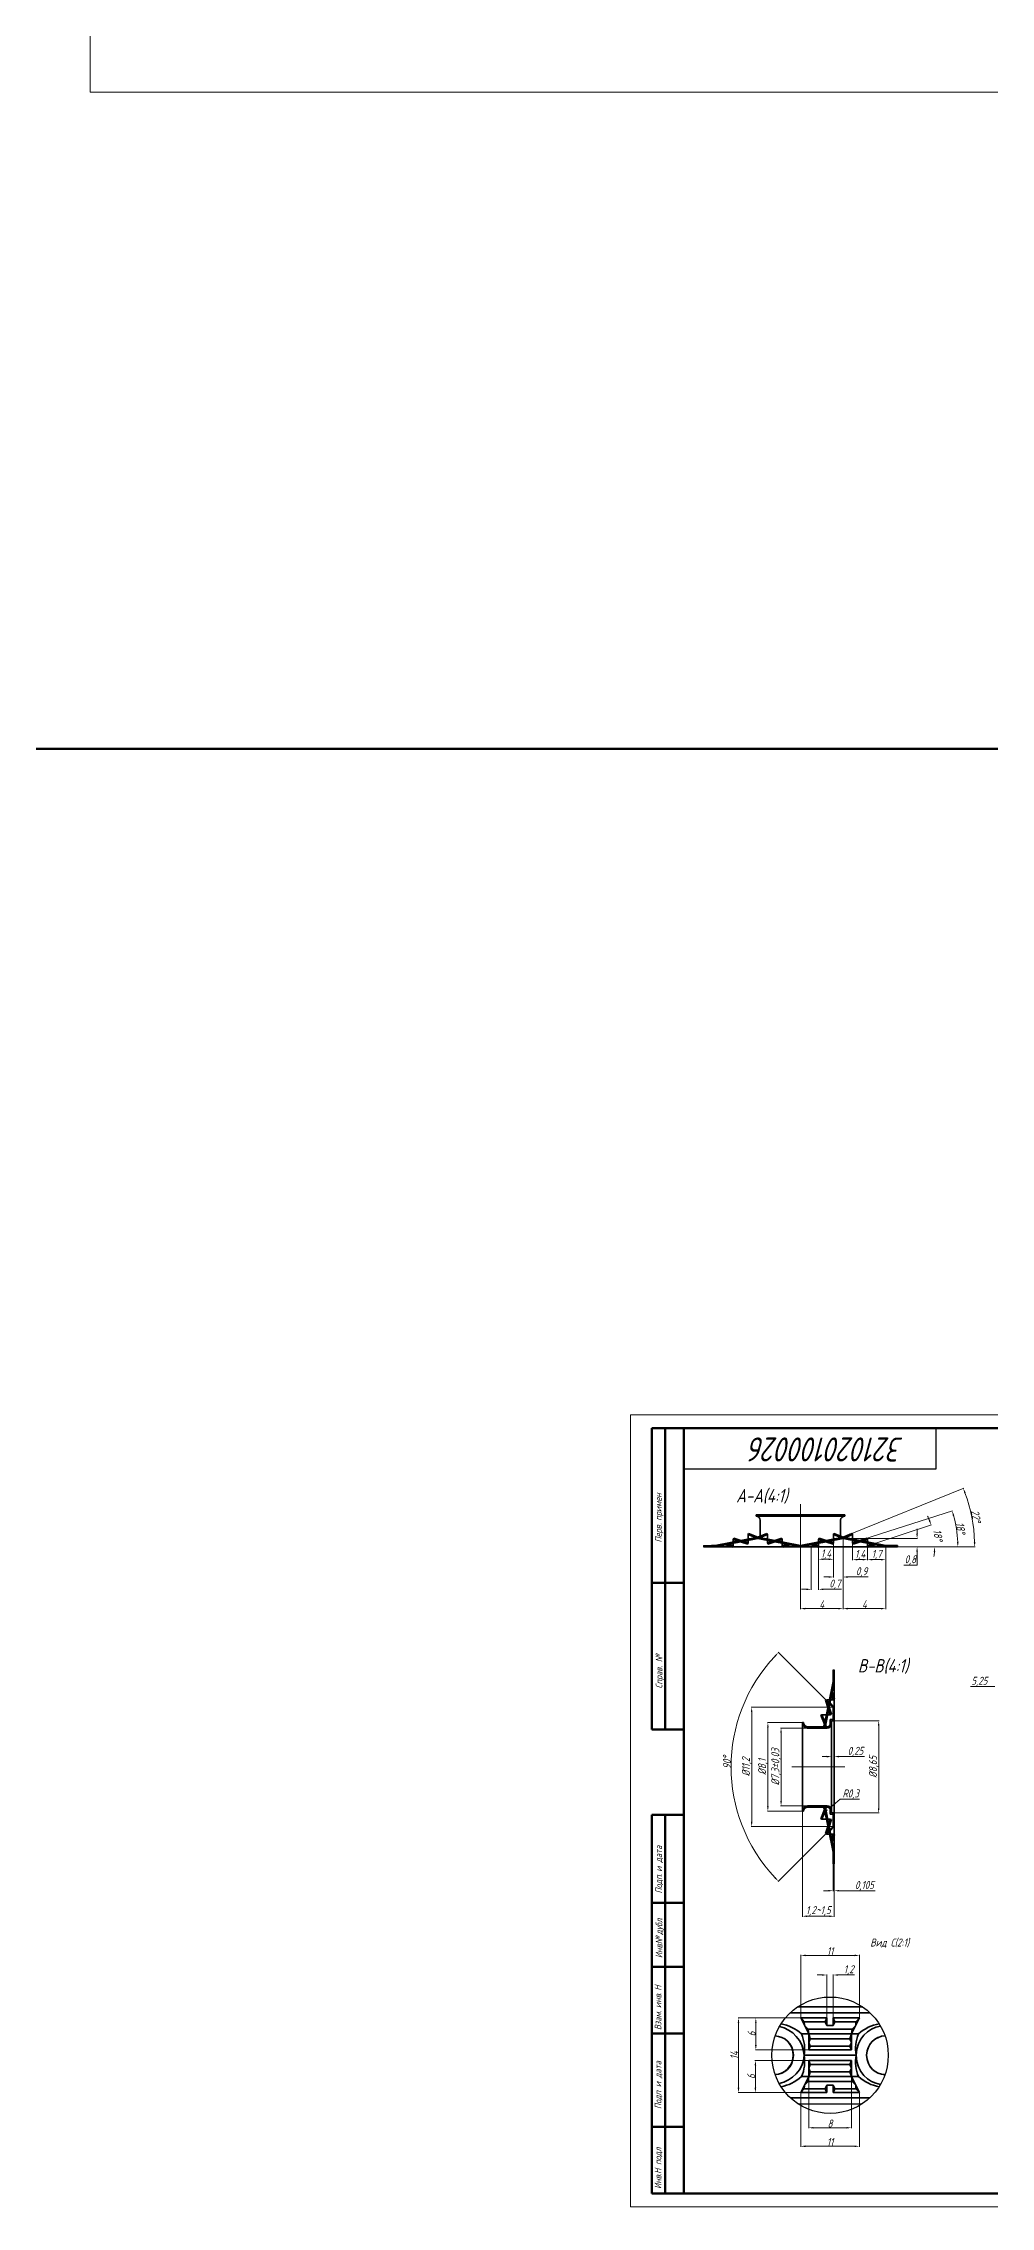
# Model space of a CAD drawing. Header units: millimetres. Extents: x 937859 to 970574, y 987894 to 996517.
# Drawn here: x 961628 to 961983, y 989517 to 990328 of the extents above; entities that cross this region are included whole.
import ezdxf

# ---------------------------------------------------------------- set-up
doc = ezdxf.new("R2010")
doc.units = ezdxf.units.MM
doc.header["$LTSCALE"] = 0.5
doc.linetypes.add('K5LT_THIN', pattern=[0])
doc.layers.add('DIMENSION', color=1, linetype='Continuous')
doc.layers.add('layer 1', color=7, linetype='Continuous')
doc.styles.get("Standard").update_dxf_attribs({"font": 'GOST_A.TTF', "oblique": 15})

msp = doc.modelspace()

# ---------------------------------------------------------------- linework, layer by layer
at = {"color": 0, "linetype": 'K5LT_THIN', "lineweight": 18}
for p, q in [((961645.079, 990309.536), (961645.079, 991497.536)), ((963325.079, 990309.536), (961645.079, 990309.536))]:
    msp.add_line(p, q, dxfattribs=at)
at = {"color": 1, "lineweight": 90}
msp.add_line((961512.5, 990063.234), (962057.871, 990063.234), dxfattribs=at)
at = {"lineweight": 5}
for p, q in [((961847.871, 989813.584), (962267.871, 989813.584)), ((961847.871, 989516.584), (961847.871, 989813.584)), ((961984.508, 989711.651), (961975.422, 989711.651)), ((962267.871, 989516.584), (961847.871, 989516.584))]:
    msp.add_line(p, q, dxfattribs=at)
at = {"lineweight": 50}
for p, q in [((961855.871, 989808.584), (961867.871, 989808.584)), ((961855.871, 989695.584), (961855.871, 989808.584)), ((961860.871, 989808.584), (961867.871, 989808.584)), ((961860.871, 989695.584), (961860.871, 989808.584)), ((961867.871, 989808.584), (962262.871, 989808.584)), ((961867.871, 989521.584), (961867.871, 989808.584)), ((961867.871, 989808.584), (961867.871, 989695.584)), ((961867.871, 989808.584), (961867.871, 989695.584)), ((961867.871, 989750.584), (961855.871, 989750.584)), ((961867.871, 989695.584), (961855.871, 989695.584)), ((961867.871, 989695.584), (961860.871, 989695.584)), ((961855.871, 989663.584), (961867.871, 989663.584)), ((961855.871, 989606.584), (961855.871, 989663.584)), ((961860.871, 989663.584), (961867.871, 989663.584)), ((961860.871, 989606.584), (961860.871, 989663.584)), ((961867.871, 989663.584), (961867.871, 989606.584)), ((961867.871, 989663.584), (961867.871, 989606.584)), ((961855.871, 989630.584), (961867.871, 989630.584)), ((961855.871, 989606.584), (961855.871, 989630.584)), ((961867.871, 989630.584), (961867.871, 989606.584)), ((961855.871, 989606.584), (961867.871, 989606.584)), ((961855.871, 989521.584), (961855.871, 989606.584)), ((961867.871, 989606.584), (961855.871, 989606.584)), ((961867.871, 989606.584), (961855.871, 989606.584)), ((961860.871, 989606.584), (961860.871, 989521.584)), ((961867.871, 989606.584), (961860.871, 989606.584)), ((961867.871, 989606.584), (961867.871, 989521.584)), ((961855.871, 989581.584), (961867.871, 989581.584)), ((961855.871, 989546.584), (961855.871, 989581.584)), ((961867.871, 989581.584), (961867.871, 989546.584)), ((961867.871, 989546.584), (961855.871, 989546.584)), ((961867.871, 989521.584), (961855.871, 989521.584)), ((962262.871, 989521.584), (961867.871, 989521.584))]:
    msp.add_line(p, q, dxfattribs=at)
for p, q in [((961867.871, 989808.584), (961962.369, 989808.584)), ((961867.871, 989793.182), (961867.871, 989808.584)), ((961962.369, 989808.584), (961962.369, 989793.182)), ((961962.369, 989793.182), (961867.871, 989793.182)), ((961910.638, 989555.187), (961934.762, 989555.187))]:
    msp.add_line(p, q)
at = {"lineweight": 5, "ltscale": 2.5}
for p, q in [((961930.204, 989768.758), (961972.825, 989786.036)), ((961935.386, 989766.88), (961968.672, 989777.599)), ((961915.581, 989764.257), (961915.581, 989747.943)), ((961918.38, 989764.326), (961918.38, 989759.215)), ((961918.38, 989764.326), (961918.38, 989747.943)), ((961923.977, 989765.459), (961923.977, 989759.215)), ((961927.585, 989767.148), (961927.585, 989740.696)), ((961927.647, 989767.21), (961955.518, 989767.21)), ((961931.17, 989765.459), (961931.17, 989759.057)), ((961936.767, 989765.54), (961936.767, 989759.057)), ((961938.699, 989765.022), (961960.782, 989772.259)), ((961955.338, 989769.01), (961955.338, 989770.81)), ((961911.58, 989763.956), (961911.58, 989740.696)), ((961920.18, 989759.395), (961922.177, 989759.395)), ((961923.977, 989763.956), (961923.977, 989752.552)), ((961927.585, 989763.956), (961927.585, 989752.552)), ((961927.585, 989763.956), (961927.585, 989740.696)), ((961932.97, 989759.237), (961934.967, 989759.237)), ((961936.767, 989763.956), (961936.767, 989759.057)), ((961938.567, 989759.237), (961941.766, 989759.237)), ((961943.566, 989763.956), (961943.566, 989740.696)), ((961943.566, 989763.956), (961943.566, 989759.057)), ((961943.629, 989764.018), (961955.518, 989764.018)), ((961948.023, 989764.018), (961962.098, 989764.018)), ((961948.023, 989764.018), (961970.805, 989764.018)), ((961948.023, 989764.018), (961977.118, 989764.018)), ((961955.338, 989757.219), (961950.373, 989757.219)), ((961955.338, 989762.218), (961955.338, 989757.219)), ((961913.781, 989748.123), (961911.981, 989748.123)), ((961920.18, 989748.123), (961927.04, 989748.123)), ((961922.177, 989752.732), (961920.377, 989752.732)), ((961929.385, 989752.732), (961937.046, 989752.732)), ((961913.38, 989740.876), (961925.785, 989740.876)), ((961929.385, 989740.876), (961941.766, 989740.876)), ((961922.958, 989704.75), (961903.195, 989724.511)), ((961923.746, 989703.9), (961893.104, 989703.9)), ((961893.284, 989702.1), (961893.284, 989660.924)), ((961912.46, 989698.118), (961899.183, 989698.118)), ((961899.363, 989696.318), (961899.363, 989666.729)), ((961914.218, 989696.106), (961904.129, 989696.106)), ((961904.309, 989694.306), (961904.309, 989668.721)), ((961923.836, 989698.812), (961941.111, 989698.812)), ((961940.931, 989697.012), (961940.931, 989666.036)), ((961921.477, 989685.385), (961919.677, 989685.385)), ((961923.277, 989681.587), (961923.277, 989685.565)), ((961924.271, 989681.575), (961924.271, 989685.565)), ((961926.071, 989685.385), (961935.59, 989685.385)), ((961914.128, 989666.921), (961904.129, 989666.921)), ((961926.523, 989669.416), (961923.875, 989667.182)), ((961933.752, 989669.416), (961926.523, 989669.416)), ((961923.746, 989659.124), (961893.104, 989659.124)), ((961912.46, 989664.929), (961899.183, 989664.929)), ((961912.291, 989664.867), (961912.291, 989625.337)), ((961921.498, 989665.253), (961921.678, 989665.253)), ((961921.588, 989665.163), (961921.588, 989665.343)), ((961923.836, 989664.236), (961941.111, 989664.236)), ((961924.271, 989664.173), (961924.271, 989625.337)), ((961922.805, 989658.121), (961903.197, 989638.513)), ((961923.809, 989645.07), (961923.809, 989634.905)), ((961924.271, 989645.07), (961924.271, 989634.905)), ((961922.009, 989635.085), (961920.209, 989635.085)), ((961926.071, 989635.085), (961939.604, 989635.085)), ((961922.471, 989625.517), (961914.091, 989625.517)), ((961911.714, 989587.42), (961911.714, 989611.007)), ((961913.514, 989610.827), (961931.885, 989610.827)), ((961933.685, 989587.42), (961933.685, 989611.007)), ((961919.674, 989603.483), (961917.874, 989603.483)), ((961921.474, 989587.42), (961921.474, 989603.663)), ((961923.879, 989587.42), (961923.879, 989603.663)), ((961925.679, 989603.483), (961931.906, 989603.483)), ((961916.531, 989587.358), (961888.157, 989587.358)), ((961914.612, 989587.358), (961894.667, 989587.358)), ((961888.337, 989585.558), (961888.337, 989561.173)), ((961894.847, 989577.177), (961894.847, 989585.558)), ((961914.612, 989571.399), (961894.506, 989571.399)), ((961914.612, 989575.377), (961894.667, 989575.377)), ((961894.686, 989569.599), (961894.686, 989561.173)), ((961914.674, 989571.337), (961914.674, 989546.016)), ((961930.679, 989571.337), (961930.679, 989546.016)), ((961916.531, 989559.373), (961888.157, 989559.373)), ((961916.531, 989559.373), (961894.506, 989559.373)), ((961911.714, 989559.311), (961911.714, 989539.075)), ((961933.685, 989559.311), (961933.685, 989539.075)), ((961916.474, 989546.196), (961928.879, 989546.196)), ((961913.514, 989539.255), (961931.885, 989539.255))]:
    msp.add_line(p, q, dxfattribs=at)
at = {"ltscale": 2.5}
for p, q in [((961875.224, 989764.481), (961875.224, 989764.018)), ((961875.224, 989764.481), (961875.224, 989764.481)), ((961875.224, 989764.481), (961879.595, 989764.481)), ((961930.146, 989768.734), (961928.974, 989768.259)), ((961935.327, 989766.86), (961932.278, 989765.879)), ((961938.639, 989765.002), (961937.257, 989764.549)), ((961947.96, 989764.481), (961947.96, 989764.018)), ((961875.224, 989764.018), (961879.595, 989764.018)), ((961947.96, 989764.018), (961945.67, 989764.018)), ((961923.809, 989713.498), (961923.809, 989717.915)), ((961923.809, 989717.915), (961924.271, 989717.915)), ((961923.664, 989704.044), (961923.003, 989704.706)), ((961923.631, 989658.947), (961922.85, 989658.165)), ((961924.271, 989645.132), (961923.809, 989645.132))]:
    msp.add_line(p, q, dxfattribs=at)
msp.add_circle((961922.7, 989573.389), 21.836)
at = {"lineweight": 5, "ltscale": 2.5}
for centre, radius, start, end in [((961918.514, 989764.018), 58.424, 1.765312, 20.302375), ((961935.637, 989764.018), 26.281, 22.070825, 25.995848), ((961926.502, 989764.018), 44.123, 2.337538, 15.512904), ((961935.637, 989764.018), 26.281, 352.149955, 356.074978), ((961946.197, 989681.513), 60.632, 136.703634, 223.298969)]:
    msp.add_arc(centre, radius, start, end, dxfattribs=at)
at = {"ltscale": 2.5}
msp.add_arc((961921.588, 989665.253), 1.191, 34.747424, 83.65192, dxfattribs=at)
for centre, start, end in [((961901.537, 989573.434), 274.419789, 85.332789), ((961943.678, 989573.382), 93.104725, 266.856884)]:
    msp.add_arc(centre, 7.308, start, end)
at = {"lineweight": 5, "ltscale": 2.5}
for points in [[(961973.029, 989784.182), (961973.588, 989784.399), (961972.658, 989785.968)], [(961960.274, 989773.997), (961959.711, 989773.79), (961960.611, 989772.203)], [(961968.73, 989775.733), (961969.305, 989775.906), (961968.501, 989777.544)], [(961955.038, 989769.01), (961955.638, 989769.01), (961955.338, 989767.21)], [(961970.888, 989765.824), (961970.288, 989765.812), (961970.625, 989764.018)], [(961977.21, 989765.823), (961976.61, 989765.814), (961976.938, 989764.018)], [(961920.18, 989759.695), (961920.18, 989759.095), (961918.38, 989759.395)], [(961922.177, 989759.695), (961922.177, 989759.095), (961923.977, 989759.395)], [(961932.97, 989759.537), (961932.97, 989758.937), (961931.17, 989759.237)], [(961934.967, 989759.537), (961934.967, 989758.937), (961936.767, 989759.237)], [(961938.567, 989759.537), (961938.567, 989758.937), (961936.767, 989759.237)], [(961941.766, 989759.537), (961941.766, 989758.937), (961943.566, 989759.237)], [(961955.038, 989762.218), (961955.638, 989762.218), (961955.338, 989764.018)], [(961961.557, 989762.23), (961962.156, 989762.209), (961961.918, 989764.018)], [(961913.781, 989748.423), (961913.781, 989747.823), (961915.581, 989748.123)], [(961920.18, 989748.423), (961920.18, 989747.823), (961918.38, 989748.123)], [(961922.177, 989753.032), (961922.177, 989752.432), (961923.977, 989752.732)], [(961929.385, 989753.032), (961929.385, 989752.432), (961927.585, 989752.732)], [(961913.38, 989741.176), (961913.38, 989740.576), (961911.58, 989740.876)], [(961925.785, 989741.176), (961925.785, 989740.576), (961927.585, 989740.876)], [(961929.385, 989741.176), (961929.385, 989740.576), (961927.585, 989740.876)], [(961941.766, 989741.176), (961941.766, 989740.576), (961943.566, 989740.876)], [(961901.854, 989723.302), (961902.284, 989722.884), (961903.323, 989724.384)], [(961892.984, 989702.1), (961893.584, 989702.1), (961893.284, 989703.9)], [(961899.063, 989696.318), (961899.663, 989696.318), (961899.363, 989698.118)], [(961904.009, 989694.306), (961904.609, 989694.306), (961904.309, 989696.106)], [(961904.009, 989668.721), (961904.609, 989668.721), (961904.309, 989666.921)], [(961892.984, 989660.924), (961893.584, 989660.924), (961893.284, 989659.124)], [(961899.063, 989666.729), (961899.663, 989666.729), (961899.363, 989664.929)], [(961902.286, 989640.141), (961901.855, 989639.723), (961903.324, 989638.64)], [(961922.009, 989635.385), (961922.009, 989634.785), (961923.809, 989635.085)], [(961926.071, 989635.385), (961926.071, 989634.785), (961924.271, 989635.085)], [(961914.091, 989625.817), (961914.091, 989625.217), (961912.291, 989625.517)], [(961922.471, 989625.817), (961922.471, 989625.217), (961924.271, 989625.517)], [(961913.514, 989611.127), (961913.514, 989610.527), (961911.714, 989610.827)], [(961931.885, 989611.127), (961931.885, 989610.527), (961933.685, 989610.827)], [(961919.674, 989603.783), (961919.674, 989603.183), (961921.474, 989603.483)], [(961925.679, 989603.783), (961925.679, 989603.183), (961923.879, 989603.483)], [(961888.037, 989585.558), (961888.637, 989585.558), (961888.337, 989587.358)], [(961894.547, 989585.558), (961895.147, 989585.558), (961894.847, 989587.358)], [(961894.386, 989569.599), (961894.986, 989569.599), (961894.686, 989571.399)], [(961894.547, 989577.177), (961895.147, 989577.177), (961894.847, 989575.377)], [(961888.037, 989561.173), (961888.637, 989561.173), (961888.337, 989559.373)], [(961894.386, 989561.173), (961894.986, 989561.173), (961894.686, 989559.373)], [(961916.474, 989546.496), (961916.474, 989545.896), (961914.674, 989546.196)], [(961928.879, 989546.496), (961928.879, 989545.896), (961930.679, 989546.196)], [(961913.514, 989539.555), (961913.514, 989538.955), (961911.714, 989539.255)], [(961931.885, 989539.555), (961931.885, 989538.955), (961933.685, 989539.255)]]:
    msp.add_solid(points, dxfattribs=at)
at = {"ltscale": 2.5}
for points in [[(961940.631, 989697.012), (961941.231, 989697.012), (961940.931, 989698.812)], [(961921.477, 989685.685), (961921.477, 989685.085), (961923.277, 989685.385)], [(961926.071, 989685.685), (961926.071, 989685.085), (961924.271, 989685.385)], [(961923.681, 989667.411), (961924.068, 989666.953), (961922.499, 989666.021)], [(961940.631, 989666.036), (961941.231, 989666.036), (961940.931, 989664.236)]]:
    msp.add_solid(points, dxfattribs=at)
at = {"layer": 'layer 1', "lineweight": 35}
for points in [[(961928.186, 989775.999), (961928.186, 989775.999), (961894.998, 989775.999), (961894.998, 989775.999)], [(961894.998, 989775.999), (961894.998, 989775.999), (961894.998, 989775.536), (961894.998, 989775.536)], [(961896.524, 989774.01), (961896.481, 989774.865), (961895.852, 989775.501), (961894.998, 989775.536)], [(961928.186, 989775.536), (961928.186, 989775.536), (961894.998, 989775.536), (961894.998, 989775.536)], [(961896.524, 989768.066), (961896.524, 989768.066), (961896.524, 989774.01), (961896.524, 989774.01)], [(961928.186, 989775.536), (961927.329, 989775.498), (961926.677, 989774.887), (961926.66, 989774.01)], [(961926.66, 989768.066), (961926.66, 989768.066), (961926.66, 989774.01), (961926.66, 989774.01)], [(961928.186, 989775.536), (961928.186, 989775.536), (961928.186, 989775.999), (961928.186, 989775.999)], [(961879.595, 989764.481), (961879.595, 989764.481), (961879.052, 989764.481), (961878.237, 989764.481)], [(961895.599, 989767.696), (961895.599, 989767.696), (961879.595, 989764.481), (961879.595, 989764.481)], [(961895.599, 989767.21), (961895.599, 989767.21), (961879.595, 989764.018), (961879.595, 989764.018)], [(961883.596, 989764.805), (961883.596, 989764.805), (961886.255, 989763.949), (961886.255, 989763.949)], [(961883.642, 989765.291), (961883.642, 989765.291), (961886.394, 989764.389), (961886.394, 989764.389)], [(961886.394, 989764.389), (961886.394, 989764.389), (961886.255, 989763.949), (961886.255, 989763.949)], [(961886.394, 989766.817), (961886.394, 989766.817), (961886.556, 989767.279), (961886.556, 989767.279)], [(961891.852, 989765.059), (961891.852, 989765.059), (961886.394, 989766.817), (961886.394, 989766.817)], [(961886.394, 989766.817), (961886.394, 989766.817), (961886.394, 989764.389), (961886.394, 989764.389)], [(961891.991, 989765.522), (961891.991, 989765.522), (961886.556, 989767.279), (961886.556, 989767.279)], [(961891.991, 989765.522), (961891.991, 989765.522), (961891.852, 989765.059), (961891.852, 989765.059)], [(961891.991, 989768.667), (961891.991, 989768.667), (961892.153, 989769.083), (961892.153, 989769.083)], [(961895.599, 989767.21), (961895.599, 989767.21), (961891.991, 989768.667), (961891.991, 989768.667)], [(961891.991, 989768.667), (961891.991, 989768.667), (961891.991, 989765.522), (961891.991, 989765.522)], [(961895.599, 989767.696), (961895.599, 989767.696), (961892.153, 989769.083), (961892.153, 989769.083)], [(961895.599, 989767.696), (961895.599, 989767.696), (961899.022, 989769.083), (961899.022, 989769.083)], [(961895.599, 989767.21), (961895.599, 989767.21), (961899.184, 989768.667), (961899.184, 989768.667)], [(961895.599, 989767.696), (961895.599, 989767.696), (961911.58, 989764.481), (961911.58, 989764.481)], [(961895.599, 989767.21), (961895.599, 989767.21), (961911.58, 989764.018), (961911.58, 989764.018)], [(961899.184, 989768.667), (961899.184, 989768.667), (961899.022, 989769.083), (961899.022, 989769.083)], [(961899.184, 989768.667), (961899.184, 989768.667), (961899.184, 989765.522), (961899.184, 989765.522)], [(961899.184, 989765.522), (961899.184, 989765.522), (961904.642, 989767.279), (961904.642, 989767.279)], [(961899.184, 989765.522), (961899.184, 989765.522), (961899.346, 989765.059), (961899.346, 989765.059)], [(961899.346, 989765.059), (961899.346, 989765.059), (961904.781, 989766.817), (961904.781, 989766.817)], [(961904.781, 989766.817), (961904.781, 989766.817), (961904.642, 989767.279), (961904.642, 989767.279)], [(961904.781, 989766.817), (961904.781, 989766.817), (961904.781, 989764.389), (961904.781, 989764.389)], [(961907.533, 989765.291), (961907.533, 989765.291), (961904.781, 989764.389), (961904.781, 989764.389)], [(961904.781, 989764.389), (961904.781, 989764.389), (961904.943, 989763.949), (961904.943, 989763.949)], [(961907.579, 989764.805), (961907.579, 989764.805), (961904.943, 989763.949), (961904.943, 989763.949)], [(961927.585, 989767.696), (961927.585, 989767.696), (961911.58, 989764.481), (961911.58, 989764.481)], [(961927.585, 989767.21), (961927.585, 989767.21), (961911.58, 989764.018), (961911.58, 989764.018)], [(961915.581, 989764.805), (961915.581, 989764.805), (961918.241, 989763.949), (961918.241, 989763.949)], [(961915.628, 989765.291), (961915.628, 989765.291), (961918.38, 989764.389), (961918.38, 989764.389)], [(961918.38, 989764.389), (961918.38, 989764.389), (961918.241, 989763.949), (961918.241, 989763.949)], [(961918.38, 989766.817), (961918.38, 989766.817), (961918.542, 989767.279), (961918.542, 989767.279)], [(961923.838, 989765.059), (961923.838, 989765.059), (961918.38, 989766.817), (961918.38, 989766.817)], [(961918.38, 989766.817), (961918.38, 989766.817), (961918.38, 989764.389), (961918.38, 989764.389)], [(961923.977, 989765.522), (961923.977, 989765.522), (961918.542, 989767.279), (961918.542, 989767.279)], [(961923.977, 989765.522), (961923.977, 989765.522), (961923.838, 989765.059), (961923.838, 989765.059)], [(961923.977, 989768.667), (961923.977, 989768.667), (961924.139, 989769.083), (961924.139, 989769.083)], [(961927.585, 989767.21), (961927.585, 989767.21), (961923.977, 989768.667), (961923.977, 989768.667)], [(961923.977, 989768.667), (961923.977, 989768.667), (961923.977, 989765.522), (961923.977, 989765.522)], [(961927.585, 989767.696), (961927.585, 989767.696), (961924.139, 989769.083), (961924.139, 989769.083)], [(961927.585, 989767.696), (961927.585, 989767.696), (961931.008, 989769.083), (961931.008, 989769.083)], [(961927.585, 989767.21), (961927.585, 989767.21), (961931.17, 989768.667), (961931.17, 989768.667)], [(961927.585, 989767.696), (961927.585, 989767.696), (961943.566, 989764.481), (961943.566, 989764.481)], [(961927.585, 989767.21), (961927.585, 989767.21), (961943.566, 989764.018), (961943.566, 989764.018)], [(961931.17, 989768.667), (961931.17, 989768.667), (961931.008, 989769.083), (961931.008, 989769.083)], [(961931.17, 989768.667), (961931.17, 989768.667), (961931.17, 989765.522), (961931.17, 989765.522)], [(961931.17, 989765.522), (961931.17, 989765.522), (961936.628, 989767.279), (961936.628, 989767.279)], [(961931.17, 989765.522), (961931.17, 989765.522), (961931.332, 989765.059), (961931.332, 989765.059)], [(961931.332, 989765.059), (961931.332, 989765.059), (961936.767, 989766.817), (961936.767, 989766.817)], [(961936.767, 989766.817), (961936.767, 989766.817), (961936.628, 989767.279), (961936.628, 989767.279)], [(961936.767, 989766.817), (961936.767, 989766.817), (961936.767, 989764.389), (961936.767, 989764.389)], [(961939.519, 989765.291), (961939.519, 989765.291), (961936.767, 989764.389), (961936.767, 989764.389)], [(961936.767, 989764.389), (961936.767, 989764.389), (961936.928, 989763.949), (961936.928, 989763.949)], [(961939.565, 989764.805), (961939.565, 989764.805), (961936.928, 989763.949), (961936.928, 989763.949)], [(961947.96, 989764.481), (961947.96, 989764.481), (961943.566, 989764.481), (961943.566, 989764.481)], [(961947.96, 989764.018), (961947.96, 989764.018), (961913.748, 989764.018), (961878.501, 989764.018)], [(961924.271, 989717.915), (961924.271, 989681.528), (961924.271, 989645.132), (961924.271, 989645.132)], [(961920.594, 989697.517), (961920.594, 989697.517), (961923.809, 989713.498), (961923.809, 989713.498)], [(961921.08, 989697.517), (961921.08, 989697.517), (961924.271, 989713.498), (961924.271, 989713.498)], [(961922.999, 989709.451), (961922.999, 989709.451), (961923.901, 989706.698), (961923.901, 989706.698)], [(961923.485, 989709.497), (961923.485, 989709.497), (961924.341, 989706.86), (961924.341, 989706.86)], [(961919.623, 989701.101), (961919.623, 989701.101), (961919.206, 989700.939), (961919.206, 989700.939)], [(961920.594, 989697.517), (961920.594, 989697.517), (961919.206, 989700.939), (961919.206, 989700.939)], [(961921.08, 989697.517), (961921.08, 989697.517), (961919.623, 989701.101), (961919.623, 989701.101)], [(961919.623, 989701.101), (961919.623, 989701.101), (961922.768, 989701.101), (961922.768, 989701.101)], [(961921.473, 989706.698), (961921.473, 989706.698), (961921.01, 989706.56), (961921.01, 989706.56)], [(961922.768, 989701.101), (961922.768, 989701.101), (961921.01, 989706.56), (961921.01, 989706.56)], [(961923.23, 989701.263), (961923.23, 989701.263), (961921.473, 989706.698), (961921.473, 989706.698)], [(961921.473, 989706.698), (961921.473, 989706.698), (961923.901, 989706.698), (961923.901, 989706.698)], [(961923.809, 989703.9), (961923.809, 989703.9), (961922.606, 989705.102), (961922.606, 989705.102)], [(961924.271, 989703.9), (961924.271, 989703.9), (961922.675, 989705.496), (961922.675, 989705.496)], [(961922.768, 989701.101), (961922.768, 989701.101), (961923.23, 989701.263), (961923.23, 989701.263)], [(961923.809, 989699.297), (961923.809, 989699.297), (961922.791, 989699.297), (961922.791, 989699.297)], [(961922.791, 989699.297), (961922.791, 989699.297), (961922.791, 989697.794), (961922.791, 989697.794)], [(961923.809, 989703.9), (961923.809, 989703.9), (961923.809, 989699.297), (961923.809, 989699.297)], [(961923.901, 989706.698), (961923.901, 989706.698), (961924.341, 989706.86), (961924.341, 989706.86)], [(961912.291, 989698.118), (961912.26, 989697.002), (961913.176, 989696.131), (961914.28, 989696.106)], [(961912.754, 989698.118), (961912.754, 989698.118), (961912.291, 989698.118), (961912.291, 989698.118)], [(961912.291, 989698.118), (961912.291, 989698.118), (961912.291, 989664.929), (961912.291, 989664.929)], [(961912.754, 989698.118), (961912.792, 989697.261), (961913.403, 989696.609), (961914.28, 989696.591)], [(961921.588, 989696.591), (961921.588, 989696.591), (961914.28, 989696.591), (961914.28, 989696.591)], [(961921.588, 989696.106), (961921.588, 989696.106), (961914.28, 989696.106), (961914.28, 989696.106)], [(961920.594, 989697.517), (961920.594, 989697.517), (961920.224, 989696.591), (961920.224, 989696.591)], [(961920.594, 989697.517), (961920.594, 989697.517), (961920.779, 989696.591), (961920.779, 989696.591)], [(961921.08, 989697.517), (961921.08, 989697.517), (961920.71, 989696.591), (961920.71, 989696.591)], [(961921.08, 989697.517), (961921.08, 989697.517), (961921.265, 989696.591), (961921.265, 989696.591)], [(961921.588, 989696.591), (961922.219, 989696.581), (961922.84, 989697.147), (961922.791, 989697.794)], [(961921.588, 989696.106), (961922.5, 989696.075), (961923.292, 989696.892), (961923.277, 989697.794)], [(961924.271, 989698.812), (961924.271, 989698.812), (961923.277, 989698.812), (961923.277, 989698.812)], [(961923.277, 989698.812), (961923.277, 989698.812), (961923.277, 989664.236), (961923.277, 989664.236)], [(961914.28, 989666.919), (961913.229, 989666.982), (961912.228, 989665.98), (961912.291, 989664.929)], [(961921.588, 989666.919), (961921.588, 989666.919), (961914.28, 989666.919), (961914.28, 989666.919)], [(961923.277, 989665.253), (961923.268, 989666.185), (961922.52, 989666.922), (961921.588, 989666.919)], [(961912.291, 989664.929), (961912.291, 989664.929), (961912.754, 989664.929), (961912.754, 989664.929)], [(961914.28, 989666.456), (961913.412, 989666.405), (961912.805, 989665.798), (961912.754, 989664.929)], [(961921.588, 989666.456), (961921.588, 989666.456), (961914.28, 989666.456), (961914.28, 989666.456)], [(961920.594, 989665.531), (961920.594, 989665.531), (961919.206, 989662.085), (961919.206, 989662.085)], [(961919.623, 989661.923), (961919.623, 989661.923), (961919.206, 989662.085), (961919.206, 989662.085)], [(961921.08, 989665.531), (961921.08, 989665.531), (961919.623, 989661.923), (961919.623, 989661.923)], [(961919.623, 989661.923), (961919.623, 989661.923), (961922.768, 989661.923), (961922.768, 989661.923)], [(961920.594, 989665.531), (961920.594, 989665.531), (961920.224, 989666.456), (961920.224, 989666.456)], [(961920.594, 989665.531), (961920.594, 989665.531), (961920.779, 989666.456), (961920.779, 989666.456)], [(961920.594, 989665.531), (961920.594, 989665.531), (961923.809, 989649.526), (961923.809, 989649.526)], [(961921.08, 989665.531), (961921.08, 989665.531), (961920.71, 989666.456), (961920.71, 989666.456)], [(961922.768, 989661.923), (961922.768, 989661.923), (961921.01, 989656.488), (961921.01, 989656.488)], [(961921.08, 989665.531), (961921.08, 989665.531), (961921.265, 989666.456), (961921.265, 989666.456)], [(961921.08, 989665.531), (961921.08, 989665.531), (961924.271, 989649.526), (961924.271, 989649.526)], [(961923.23, 989661.784), (961923.23, 989661.784), (961921.473, 989656.326), (961921.473, 989656.326)], [(961923.809, 989659.124), (961923.809, 989659.124), (961922.606, 989657.922), (961922.606, 989657.922)], [(961924.271, 989659.124), (961924.271, 989659.124), (961922.675, 989657.529), (961922.675, 989657.529)], [(961922.791, 989665.253), (961922.791, 989665.253), (961922.768, 989665.554), (961922.768, 989665.554)], [(961922.768, 989661.923), (961922.768, 989661.923), (961923.23, 989661.784), (961923.23, 989661.784)], [(961922.791, 989663.75), (961922.791, 989663.75), (961922.791, 989665.253), (961922.791, 989665.253)], [(961923.809, 989663.75), (961923.809, 989663.75), (961922.791, 989663.75), (961922.791, 989663.75)], [(961924.271, 989664.236), (961924.271, 989664.236), (961923.277, 989664.236), (961923.277, 989664.236)], [(961923.809, 989663.75), (961923.809, 989663.75), (961923.809, 989659.124), (961923.809, 989659.124)], [(961921.473, 989656.326), (961921.473, 989656.326), (961921.01, 989656.488), (961921.01, 989656.488)], [(961921.473, 989656.326), (961921.473, 989656.326), (961923.901, 989656.326), (961923.901, 989656.326)], [(961922.999, 989653.574), (961922.999, 989653.574), (961923.901, 989656.326), (961923.901, 989656.326)], [(961923.485, 989653.528), (961923.485, 989653.528), (961924.341, 989656.187), (961924.341, 989656.187)], [(961923.901, 989656.326), (961923.901, 989656.326), (961924.341, 989656.187), (961924.341, 989656.187)], [(961923.809, 989649.526), (961923.809, 989649.526), (961923.809, 989645.132), (961923.809, 989645.132)], [(961937.604, 989589.347), (961925.927, 989589.347), (961915.673, 989589.347), (961907.796, 989589.347)], [(961937.604, 989589.347), (961925.927, 989589.347), (961915.673, 989589.347), (961907.796, 989589.347)], [(961910.603, 989591.567), (961917.367, 989591.567), (961925.597, 989591.567), (961934.797, 989591.567)], [(961911.714, 989587.358), (961911.714, 989587.358), (961921.474, 989587.358), (961921.474, 989587.358)], [(961911.714, 989587.358), (961911.714, 989587.358), (961913.009, 989585.97), (961913.009, 989585.97)], [(961911.714, 989587.358), (961911.714, 989587.358), (961914.674, 989581.391), (961914.674, 989581.391)], [(961913.009, 989585.97), (961913.009, 989585.97), (961913.102, 989584.582), (961913.102, 989584.582)], [(961921.474, 989585.97), (961921.474, 989585.97), (961913.009, 989585.97), (961913.009, 989585.97)], [(961921.474, 989587.358), (961921.474, 989587.358), (961920.873, 989585.97), (961920.873, 989585.97)], [(961920.873, 989585.97), (961920.873, 989585.97), (961921.474, 989584.582), (961921.474, 989584.582)], [(961921.474, 989587.358), (961921.474, 989587.358), (961921.474, 989584.582), (961921.474, 989584.582)], [(961933.685, 989587.358), (961933.685, 989587.358), (961923.879, 989587.358), (961923.879, 989587.358)], [(961923.879, 989587.358), (961923.879, 989587.358), (961923.879, 989584.582), (961923.879, 989584.582)], [(961923.879, 989587.358), (961923.879, 989587.358), (961924.48, 989585.97), (961924.48, 989585.97)], [(961932.39, 989585.97), (961932.39, 989585.97), (961923.879, 989585.97), (961923.879, 989585.97)], [(961924.48, 989585.97), (961924.48, 989585.97), (961923.879, 989584.582), (961923.879, 989584.582)], [(961933.685, 989587.358), (961933.685, 989587.358), (961930.679, 989581.391), (961930.679, 989581.391)], [(961932.39, 989585.97), (961932.39, 989585.97), (961932.298, 989584.582), (961932.298, 989584.582)], [(961933.685, 989587.358), (961933.685, 989587.358), (961932.39, 989585.97), (961932.39, 989585.97)], [(961908.985, 989573.389), (961908.765, 989578.041), (961905.492, 989580.46), (961902.102, 989580.636)], [(961911.991, 989581.391), (961909.758, 989583.417), (961907.082, 989584.67), (961904.302, 989585.149)], [(961933.408, 989581.391), (961933.408, 989581.391), (961911.991, 989581.391), (961911.991, 989581.391)], [(961912.916, 989573.389), (961913.442, 989576.254), (961913.068, 989578.707), (961911.991, 989581.391)], [(961932.668, 989581.391), (961932.668, 989581.391), (961912.685, 989581.391), (961912.685, 989581.391)], [(961913.102, 989584.582), (961913.102, 989584.582), (961914.443, 989583.195), (961914.443, 989583.195)], [(961914.443, 989583.195), (961914.443, 989583.195), (961930.956, 989583.195), (961930.956, 989583.195)], [(961914.443, 989583.195), (961914.443, 989583.195), (961914.674, 989581.391), (961914.674, 989581.391)], [(961914.674, 989581.391), (961914.674, 989581.391), (961914.674, 989575.377), (961914.674, 989575.377)], [(961914.674, 989581.391), (961914.674, 989581.391), (961915.276, 989579.587), (961915.276, 989579.587)], [(961915.276, 989579.587), (961915.276, 989579.587), (961914.674, 989578.199), (961914.674, 989578.199)], [(961914.674, 989578.199), (961914.674, 989578.199), (961915.276, 989576.765), (961915.276, 989576.765)], [(961915.276, 989579.587), (961915.276, 989579.587), (961930.077, 989579.587), (961930.077, 989579.587)], [(961921.474, 989584.582), (961921.474, 989584.582), (961923.879, 989584.582), (961923.879, 989584.582)], [(961930.679, 989581.391), (961930.679, 989581.391), (961930.077, 989579.587), (961930.077, 989579.587)], [(961930.077, 989579.587), (961930.077, 989579.587), (961930.679, 989578.199), (961930.679, 989578.199)], [(961930.679, 989578.199), (961930.679, 989578.199), (961930.077, 989576.765), (961930.077, 989576.765)], [(961930.956, 989583.195), (961930.956, 989583.195), (961930.679, 989581.391), (961930.679, 989581.391)], [(961930.679, 989581.391), (961930.679, 989581.391), (961930.679, 989575.377), (961930.679, 989575.377)], [(961932.298, 989584.582), (961932.298, 989584.582), (961930.956, 989583.195), (961930.956, 989583.195)], [(961933.408, 989581.391), (961932.248, 989578.917), (961932.002, 989576.061), (961932.483, 989573.389)], [(961941.588, 989584.345), (961936.953, 989583.506), (961932.811, 989579.853), (961932.483, 989573.389)], [(961941.095, 989585.154), (961938.311, 989584.681), (961935.635, 989583.43), (961933.408, 989581.391)], [(961943.291, 989580.655), (961939.904, 989580.485), (961936.628, 989578.062), (961936.368, 989573.389)], [(961902.107, 989566.127), (961905.516, 989566.305), (961908.805, 989568.728), (961908.985, 989573.389)], [(961903.615, 989562.779), (961908.432, 989563.903), (961912.766, 989567.799), (961912.916, 989573.389)], [(961911.991, 989565.386), (961913.071, 989567.967), (961913.439, 989570.628), (961912.916, 989573.389)], [(961932.483, 989573.389), (961932.483, 989573.389), (961912.916, 989573.389), (961912.916, 989573.389)], [(961932.483, 989573.389), (961932.483, 989573.389), (961912.916, 989573.389), (961912.916, 989573.389)], [(961915.276, 989576.765), (961915.276, 989576.765), (961914.674, 989575.377), (961914.674, 989575.377)], [(961914.674, 989575.377), (961914.674, 989575.377), (961930.679, 989575.377), (961930.679, 989575.377)], [(961914.674, 989565.386), (961914.674, 989565.386), (961914.674, 989571.399), (961914.674, 989571.399)], [(961915.276, 989569.965), (961915.276, 989569.965), (961914.674, 989571.399), (961914.674, 989571.399)], [(961914.674, 989571.399), (961914.674, 989571.399), (961930.679, 989571.399), (961930.679, 989571.399)], [(961914.674, 989568.578), (961914.674, 989568.578), (961915.276, 989569.965), (961915.276, 989569.965)], [(961915.276, 989576.765), (961915.276, 989576.765), (961930.077, 989576.765), (961930.077, 989576.765)], [(961915.276, 989569.965), (961915.276, 989569.965), (961930.077, 989569.965), (961930.077, 989569.965)], [(961930.077, 989576.765), (961930.077, 989576.765), (961930.679, 989575.377), (961930.679, 989575.377)], [(961930.077, 989569.965), (961930.077, 989569.965), (961930.679, 989571.399), (961930.679, 989571.399)], [(961930.679, 989568.578), (961930.679, 989568.578), (961930.077, 989569.965), (961930.077, 989569.965)], [(961930.679, 989565.386), (961930.679, 989565.386), (961930.679, 989571.399), (961930.679, 989571.399)], [(961932.483, 989573.389), (961932, 989570.901), (961932.26, 989567.67), (961933.408, 989565.386)], [(961904.317, 989561.604), (961907.058, 989562.093), (961909.711, 989563.353), (961911.991, 989565.386)], [(961911.714, 989559.373), (961911.714, 989559.373), (961914.674, 989565.386), (961914.674, 989565.386)], [(961933.408, 989565.386), (961933.408, 989565.386), (961911.991, 989565.386), (961911.991, 989565.386)], [(961932.668, 989565.386), (961932.668, 989565.386), (961912.685, 989565.386), (961912.685, 989565.386)], [(961913.009, 989560.807), (961913.009, 989560.807), (961913.102, 989562.195), (961913.102, 989562.195)], [(961913.102, 989562.195), (961913.102, 989562.195), (961914.443, 989563.582), (961914.443, 989563.582)], [(961914.443, 989563.582), (961914.443, 989563.582), (961914.674, 989565.386), (961914.674, 989565.386)], [(961914.443, 989563.582), (961914.443, 989563.582), (961930.956, 989563.582), (961930.956, 989563.582)], [(961915.276, 989567.19), (961915.276, 989567.19), (961914.674, 989568.578), (961914.674, 989568.578)], [(961914.674, 989565.386), (961914.674, 989565.386), (961915.276, 989567.19), (961915.276, 989567.19)], [(961915.276, 989567.19), (961915.276, 989567.19), (961930.077, 989567.19), (961930.077, 989567.19)], [(961920.873, 989560.807), (961920.873, 989560.807), (961921.474, 989562.195), (961921.474, 989562.195)], [(961921.474, 989562.195), (961921.474, 989562.195), (961923.879, 989562.195), (961923.879, 989562.195)], [(961921.474, 989559.373), (961921.474, 989559.373), (961921.474, 989562.195), (961921.474, 989562.195)], [(961923.879, 989559.373), (961923.879, 989559.373), (961923.879, 989562.195), (961923.879, 989562.195)], [(961924.48, 989560.807), (961924.48, 989560.807), (961923.879, 989562.195), (961923.879, 989562.195)], [(961930.077, 989567.19), (961930.077, 989567.19), (961930.679, 989568.578), (961930.679, 989568.578)], [(961930.679, 989565.386), (961930.679, 989565.386), (961930.077, 989567.19), (961930.077, 989567.19)], [(961930.956, 989563.582), (961930.956, 989563.582), (961930.679, 989565.386), (961930.679, 989565.386)], [(961933.685, 989559.373), (961933.685, 989559.373), (961930.679, 989565.386), (961930.679, 989565.386)], [(961932.298, 989562.195), (961932.298, 989562.195), (961930.956, 989563.582), (961930.956, 989563.582)], [(961932.39, 989560.807), (961932.39, 989560.807), (961932.298, 989562.195), (961932.298, 989562.195)], [(961933.408, 989565.386), (961935.656, 989563.34), (961938.319, 989562.083), (961941.082, 989561.604)], [(961937.554, 989557.384), (961925.922, 989557.384), (961915.705, 989557.384), (961907.846, 989557.384)], [(961937.554, 989557.384), (961925.922, 989557.384), (961915.705, 989557.384), (961907.846, 989557.384)], [(961911.714, 989559.373), (961911.714, 989559.373), (961913.009, 989560.807), (961913.009, 989560.807)], [(961911.714, 989559.373), (961911.714, 989559.373), (961921.474, 989559.373), (961921.474, 989559.373)], [(961921.474, 989560.807), (961921.474, 989560.807), (961913.009, 989560.807), (961913.009, 989560.807)], [(961921.474, 989559.373), (961921.474, 989559.373), (961920.873, 989560.807), (961920.873, 989560.807)], [(961932.39, 989560.807), (961932.39, 989560.807), (961923.879, 989560.807), (961923.879, 989560.807)], [(961923.879, 989559.373), (961923.879, 989559.373), (961924.48, 989560.807), (961924.48, 989560.807)], [(961933.685, 989559.373), (961933.685, 989559.373), (961923.879, 989559.373), (961923.879, 989559.373)], [(961933.685, 989559.373), (961933.685, 989559.373), (961932.39, 989560.807), (961932.39, 989560.807)]]:
    msp.add_open_spline(points, degree=3, dxfattribs=at)
at = {"layer": 'layer 1', "lineweight": 5}
for points in [[(961911.58, 989760.017), (961911.58, 989760.017), (961911.58, 989780), (961911.58, 989780)], [(961927.585, 989766.701), (961927.585, 989766.701), (961927.585, 989747.32), (961927.585, 989747.32)], [(961927.585, 989766.701), (961927.585, 989766.701), (961927.585, 989747.32), (961927.585, 989747.32)], [(961948.446, 989764.018), (961948.446, 989764.018), (961975.482, 989764.018), (961975.482, 989764.018)], [(961948.446, 989764.018), (961948.446, 989764.018), (961969.955, 989764.018), (961969.955, 989764.018)], [(961948.446, 989764.018), (961948.446, 989764.018), (961963.641, 989764.018), (961963.641, 989764.018)]]:
    msp.add_open_spline(points, degree=3, dxfattribs=at)
at = {"layer": 'layer 1', "lineweight": 15}
for points in [[(961923.277, 989698.349), (961923.277, 989698.349), (961923.277, 989692.822), (961923.277, 989692.822)], [(961924.271, 989698.349), (961924.271, 989698.349), (961924.271, 989692.822), (961924.271, 989692.822)], [(961928.272, 989681.512), (961928.272, 989681.512), (961908.29, 989681.512), (961908.29, 989681.512)]]:
    msp.add_open_spline(points, degree=3, dxfattribs=at)
at = {"layer": 'layer 1', "lineweight": 35}
for points, knots in [([(961921.912, 989666.41), (961921.912, 989666.41), (961921.912, 989666.41), (961921.588, 989666.456), (961921.588, 989666.456)], [0.71428571, 0.71428571, 0.71428571, 0.71428571, 0.71428572, 1, 1, 1, 1]), ([(961922.19, 989666.294), (961922.19, 989666.294), (961922.19, 989666.294), (961921.912, 989666.41), (961921.912, 989666.41)], [0.57142857, 0.57142857, 0.57142857, 0.57142857, 0.57142858, 0.71428571, 0.71428571, 0.71428571, 0.71428571]), ([(961922.444, 989666.086), (961922.444, 989666.086), (961922.444, 989666.086), (961922.19, 989666.294), (961922.19, 989666.294)], [0.42857143, 0.42857143, 0.42857143, 0.42857143, 0.42857144, 0.57142857, 0.57142857, 0.57142857, 0.57142857]), ([(961922.629, 989665.855), (961922.629, 989665.855), (961922.629, 989665.855), (961922.444, 989666.086), (961922.444, 989666.086)], [0.28571429, 0.28571429, 0.28571429, 0.28571429, 0.2857143, 0.42857143, 0.42857143, 0.42857143, 0.42857143]), ([(961922.768, 989665.554), (961922.768, 989665.554), (961922.768, 989665.554), (961922.629, 989665.855), (961922.629, 989665.855)], [0.14285714, 0.14285714, 0.14285714, 0.14285714, 0.14285715, 0.28571429, 0.28571429, 0.28571429, 0.28571429]), ([(961912.916, 989573.389), (961912.916, 989573.389), (961912.733, 989579.024), (961908.477, 989583.034), (961903.716, 989584.178)], [0.33333333, 0.33333333, 0.33333333, 0.33333333, 0.33333334, 0.634035, 0.634035, 0.634035, 0.634035]), ([(961932.483, 989573.389), (961932.483, 989573.389), (961932.798, 989566.92), (961936.942, 989563.263), (961941.582, 989562.421)], [0.33333333, 0.33333333, 0.33333333, 0.33333333, 0.33333334, 0.62343689, 0.62343689, 0.62343689, 0.62343689]), ([(961936.368, 989573.389), (961936.368, 989573.389), (961936.572, 989568.71), (961939.874, 989566.285), (961943.288, 989566.114)], [0.33333333, 0.33333333, 0.33333333, 0.33333333, 0.33333334, 0.65450984, 0.65450984, 0.65450984, 0.65450984])]:
    msp.add_open_spline(points, degree=3, knots=knots, dxfattribs=at)

# ---------------------------------------------------------------- texts
at = {"oblique": 15}
for s, height, rotation, p in [('321020100026', 9, 180, (961950.304, 989805.069)), ('Н', 2.5, 90, (961859.408, 989597.618)), ('инв', 2.5, 90, (961859.408, 989591.073)), ('. ', 2.5, 90, (961859.408, 989596.029)), ('Взам', 2.5, 90, (961859.408, 989582.832)), ('. ', 2.5, 90, (961859.408, 989589.484)), ('Подп и дата', 2.5, 90, (961859.408, 989553.227)), ('Н подл', 2.5, 90, (961859.416, 989528.919)), ('.', 2.5, 90, (961859.416, 989528.401)), ('Инв', 2.5, 90, (961859.416, 989523.26))]:
    msp.add_text(s, height=height, rotation=rotation, dxfattribs=at).set_placement(p)
for s, height, p in [('A-A(4:1)', 5, (961887.466, 989780.717)), ('B-B(4:1)', 5, (961933.122, 989716.928)), ('Вид С', 3, (961937.754, 989614.155)), ('(2:1)', 3, (961946.915, 989614.155))]:
    msp.add_text(s, height=height, dxfattribs=at).set_placement(p)
at = {"lineweight": 5, "ltscale": 2.5, "char_height": 3, "attachment_point": 5}
for s, insert, rotation in [('\\A1;18°', (961971.661, 989771.111), 278.925221), ('\\A1;22°', (961977.419, 989775.504), 281.033844), ('\\A1;18°', (961963.159, 989768.413), 279.072902), ('\\A1;90°', (961883.998, 989683.174), 88.470273), ('\\A1;%%C11,2', (961891.469, 989681.512), 90), ('\\A1;%%C8,1', (961897.548, 989681.524), 90), ('\\A1;%%C7,3%%P0,03', (961902.494, 989681.514), 90), ('\\A1;6', (961893.257, 989581.368), 90), ('\\A1;14', (961886.747, 989573.365), 90), ('\\A1;6', (961893.096, 989565.386), 90)]:
    msp.add_mtext(s, dxfattribs=dict(at, insert=insert, rotation=rotation))
for s, insert in [('\\A1;1,4', (961921.178, 989761.21)), ('\\A1;1,4', (961933.968, 989761.052)), ('\\A1;0,9', (961934.519, 989754.547)), ('\\A1;1,7', (961940.166, 989761.052)), ('\\A1;0,8', (961952.811, 989759.034)), ('\\A1;0,7', (961924.51, 989749.938)), ('\\A1;4', (961919.583, 989742.466)), ('\\A1;4', (961935.575, 989742.466)), ('\\A1;0,105', (961935.577, 989636.9)), ('\\A1;1,2{\\fGOST Type AU|b0|i0|c204|p2;\\H1.08333x;~}1,5', (961918.281, 989627.457)), ('\\A1;11', (961922.7, 989612.417)), ('\\A1;1,2', (961929.693, 989605.298)), ('\\A1;8', (961922.676, 989547.786)), ('\\A1;11', (961922.7, 989540.845))]:
    msp.add_mtext(s, dxfattribs=dict(at, insert=insert))
at = {"lineweight": 5, "insert": (961978.699, 989713.466), "char_height": 3, "attachment_point": 5}
msp.add_mtext('\\A1;5,25', dxfattribs=at)
at = {"ltscale": 2.5, "char_height": 3, "attachment_point": 5}
for s, insert in [('\\A1;0,25', (961932.205, 989687.2)), ('\\A1;R0,3', (961930.457, 989671.231))]:
    msp.add_mtext(s, dxfattribs=dict(at, insert=insert))
at = {"ltscale": 2.5, "insert": (961939.116, 989681.524), "char_height": 3, "attachment_point": 5, "rotation": 90}
msp.add_mtext('\\A1;%%C8,65', dxfattribs=at)
at = {"layer": 'DIMENSION', "color": 0, "oblique": 15}
for s, p in [('примен', (961859.522, 989773.832)), ('. ', (961859.522, 989772.243)), ('Перв', (961859.522, 989765.68)), ('. №', (961859.757, 989718.742)), ('Справ', (961859.757, 989710.929)), ('и дата', (961859.665, 989642.203)), ('Подп', (961859.665, 989634.051)), ('. ', (961859.665, 989640.614)), ('дубл', (961859.762, 989618.518)), ('.', (961859.762, 989624.145)), ('.№ ', (961859.762, 989614.398)), ('Инв', (961859.762, 989609.825))]:
    msp.add_text(s, height=2.5, rotation=90, dxfattribs=at).set_placement(p)

doc.saveas('drawing.dxf')
